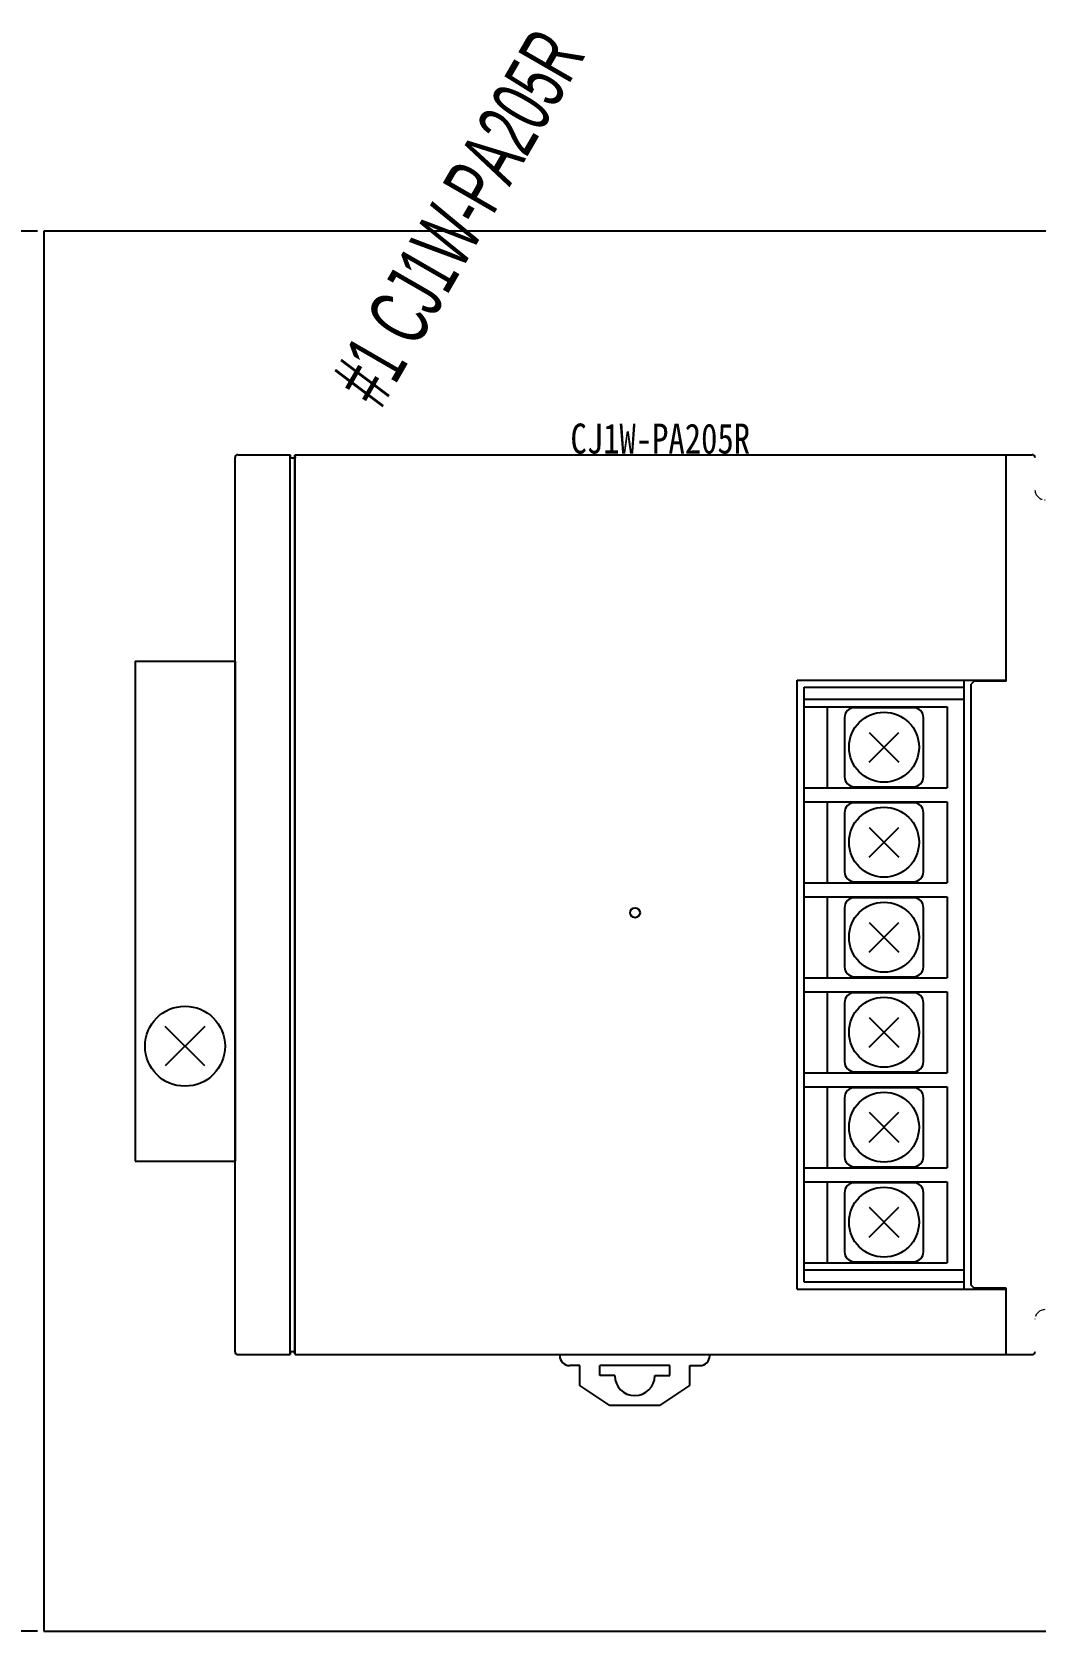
# Model space of a CAD drawing. Header units: millimetres. Extents: x 336 to 12810, y -1577 to 4105.
# Drawn here: x 6267.6 to 6367.9, y 1552.8 to 1712.7 of the extents above; entities that cross this region are included whole.
import ezdxf
from ezdxf.enums import TextEntityAlignment as Align

# ---------------------------------------------------------------- set-up
doc = ezdxf.new("R2010")
doc.units = ezdxf.units.MM
doc.linetypes.add('PHANTOM', pattern=[2.5, 1.25, -0.25, 0.25, -0.25, 0.25, -0.25])
doc.layers.add('Z_OM_GAIKEI', color=7, linetype='Continuous')
doc.layers.add('Z_OM_PHANTOM', color=3, linetype='PHANTOM', lineweight=13)
doc.styles.get("Standard").update_dxf_attribs({"font": ''})
doc.styles.add('样式 8', font='arial.ttf', dxfattribs={"width": 0.6, "height": 2.5})
doc.styles.get('Standard').set_extended_font_data('SimSun')
doc.dimstyles.new('ISO-25', dxfattribs={"dimtxt": 2.5, "dimasz": 2.5, "dimexe": 1.25, "dimexo": 0.625, "dimtad": 1, "dimtxsty": 'Standard', "dimcen": 2.5, "dimadec": 0, "dimazin": 0, "dimtfac": 1, "dimtmove": 0, "dimatfit": 3, "dimfxl": 1, "dimarcsym": 0})

# ---------------------------------------------------------------- blocks, each defined once
blk = doc.blocks.new('*D890')
at = {"color": 0, "lineweight": -2}
for p, q in [((6268.21, 1692.79), (6254.8, 1692.79)), ((6256.05, 1690.29), (6256.05, 1555.29)), ((6268.21, 1552.79), (6254.8, 1552.79))]:
    blk.add_line(p, q, dxfattribs=at)
at = {"color": 0}
for points in [[(6256.47, 1690.29), (6255.64, 1690.29), (6256.05, 1692.79)], [(6255.64, 1555.29), (6256.47, 1555.29), (6256.05, 1552.79)]]:
    blk.add_solid(points, dxfattribs=at)
at = {"layer": 'Defpoints', "color": 0}
for p in [(6268.84, 1692.79), (6256.05, 1552.79), (6268.84, 1552.79)]:
    blk.add_point(p, dxfattribs=at)
at = {"color": 0, "insert": (6247.93, 1622.79), "char_height": 2.5, "attachment_point": 5, "rotation": 90}
blk.add_mtext('{\\H6x;140}', dxfattribs=at)

msp = doc.modelspace()

# ---------------------------------------------------------------- linework, layer by layer
for p, q in [((7328.84, 1692.792), (6268.84, 1692.792)), ((6268.84, 1692.792), (6268.84, 1552.792)), ((6268.84, 1692.792), (6268.84, 1692.792)), ((6268.84, 1552.792), (7328.84, 1552.792))]:
    msp.add_line(p, q)
at = {"layer": 'Z_OM_GAIKEI'}
for p, q in [((6287.944, 1580.723), (6287.944, 1670.138)), ((6288.241, 1670.43), (6293.444, 1670.43)), ((6293.444, 1670.43), (6293.445, 1670.343)), ((6293.444, 1580.43), (6293.444, 1670.43)), ((6293.444, 1670.13), (6293.445, 1670.343)), ((6293.445, 1670.343), (6293.446, 1670.13)), ((6293.446, 1580.73), (6293.446, 1670.43)), ((6293.446, 1670.13), (6293.941, 1670.13)), ((6293.941, 1670.13), (6293.943, 1670.343)), ((6293.941, 1580.73), (6293.941, 1670.13)), ((6293.943, 1670.343), (6293.944, 1670.43)), ((6293.943, 1670.343), (6293.944, 1670.13)), ((6293.944, 1670.43), (6367.644, 1670.43)), ((6293.944, 1580.73), (6293.944, 1670.13)), ((6325.987, 1670.43), (6326.044, 1670.43)), ((6365.044, 1670.13), (6365.044, 1670.43)), ((6365.044, 1670.13), (6365.044, 1670.43)), ((6365.044, 1647.88), (6365.044, 1670.13)), ((6365.044, 1647.78), (6365.044, 1670.13)), ((6277.944, 1649.78), (6277.944, 1599.78)), ((6277.944, 1649.78), (6287.944, 1649.78)), ((6287.944, 1649.78), (6287.944, 1599.78)), ((6344.144, 1647.88), (6365.044, 1647.88)), ((6344.144, 1586.98), (6344.144, 1647.88)), ((6344.844, 1647.18), (6360.844, 1647.18)), ((6344.844, 1587.68), (6344.844, 1647.18)), ((6360.844, 1586.98), (6360.844, 1647.88)), ((6361.844, 1647.78), (6361.544, 1647.48)), ((6361.544, 1587.38), (6361.544, 1647.48)), ((6365.044, 1647.78), (6361.844, 1647.78)), ((6344.844, 1645.98), (6360.844, 1645.98)), ((6344.844, 1645.23), (6359.144, 1645.23)), ((6347.144, 1645.23), (6347.144, 1637.13)), ((6348.894, 1644.13), (6348.894, 1638.23)), ((6355.794, 1645.13), (6349.894, 1645.13)), ((6356.794, 1638.23), (6356.794, 1644.13)), ((6359.144, 1645.23), (6359.144, 1637.13)), ((6351.359, 1639.695), (6354.329, 1642.665)), ((6351.359, 1642.665), (6354.329, 1639.695)), ((6344.844, 1637.13), (6359.144, 1637.13)), ((6349.894, 1637.23), (6355.794, 1637.23)), ((6344.844, 1635.73), (6359.144, 1635.73)), ((6347.144, 1635.73), (6347.144, 1627.63)), ((6348.894, 1634.63), (6348.894, 1628.73)), ((6355.794, 1635.63), (6349.894, 1635.63)), ((6356.794, 1628.73), (6356.794, 1634.63)), ((6359.144, 1635.73), (6359.144, 1627.63)), ((6351.359, 1630.195), (6354.329, 1633.165)), ((6351.359, 1633.165), (6354.329, 1630.195)), ((6344.844, 1627.63), (6359.144, 1627.63)), ((6349.894, 1627.73), (6355.794, 1627.73)), ((6344.844, 1626.23), (6359.144, 1626.23)), ((6347.144, 1626.23), (6347.144, 1618.13)), ((6348.894, 1625.13), (6348.894, 1619.23)), ((6355.794, 1626.13), (6349.894, 1626.13)), ((6356.794, 1619.23), (6356.794, 1625.13)), ((6359.144, 1626.23), (6359.144, 1618.13)), ((6351.359, 1620.695), (6354.329, 1623.665)), ((6351.359, 1623.665), (6354.329, 1620.695)), ((6344.844, 1618.13), (6359.144, 1618.13)), ((6349.894, 1618.23), (6355.794, 1618.23)), ((6344.844, 1616.73), (6359.144, 1616.73)), ((6347.144, 1616.73), (6347.144, 1608.63)), ((6348.894, 1615.63), (6348.894, 1609.73)), ((6355.794, 1616.63), (6349.894, 1616.63)), ((6356.794, 1609.73), (6356.794, 1615.63)), ((6359.144, 1616.73), (6359.144, 1608.63)), ((6351.359, 1611.195), (6354.329, 1614.165)), ((6351.359, 1614.165), (6354.329, 1611.195)), ((6284.924, 1609.3), (6280.964, 1613.26)), ((6284.924, 1613.26), (6280.964, 1609.3)), ((6344.844, 1608.63), (6359.144, 1608.63)), ((6344.844, 1607.23), (6359.144, 1607.23)), ((6347.144, 1607.23), (6347.144, 1599.13)), ((6349.894, 1608.73), (6355.794, 1608.73)), ((6359.144, 1607.23), (6359.144, 1599.13)), ((6348.894, 1606.13), (6348.894, 1600.23)), ((6355.794, 1607.13), (6349.894, 1607.13)), ((6356.794, 1600.23), (6356.794, 1606.13)), ((6351.359, 1601.695), (6354.329, 1604.665)), ((6351.359, 1604.665), (6354.329, 1601.695)), ((6277.944, 1599.78), (6287.944, 1599.78)), ((6349.894, 1599.23), (6355.794, 1599.23)), ((6344.844, 1599.13), (6359.144, 1599.13)), ((6344.844, 1597.73), (6359.144, 1597.73)), ((6347.144, 1597.73), (6347.144, 1589.63)), ((6355.794, 1597.63), (6349.894, 1597.63)), ((6359.144, 1597.73), (6359.144, 1589.63)), ((6348.894, 1596.63), (6348.894, 1590.73)), ((6356.794, 1590.73), (6356.794, 1596.63)), ((6351.359, 1592.195), (6354.329, 1595.165)), ((6351.359, 1595.165), (6354.329, 1592.195)), ((6344.844, 1589.63), (6359.144, 1589.63)), ((6349.894, 1589.73), (6355.794, 1589.73)), ((6360.844, 1588.88), (6344.844, 1588.88)), ((6344.144, 1586.98), (6365.044, 1586.98)), ((6360.844, 1587.68), (6344.844, 1587.68)), ((6361.844, 1587.08), (6361.544, 1587.38)), ((6365.044, 1587.08), (6361.844, 1587.08)), ((6365.044, 1580.43), (6365.044, 1587.08)), ((6365.044, 1580.73), (6365.044, 1586.98)), ((6288.241, 1580.43), (6293.444, 1580.43)), ((6291.984, 1580.43), (6292.098, 1580.43)), ((6292.098, 1580.43), (6293.444, 1580.43)), ((6293.444, 1580.73), (6293.445, 1580.43)), ((6293.444, 1580.43), (6293.445, 1580.518)), ((6293.445, 1580.518), (6293.446, 1580.73)), ((6293.446, 1580.73), (6293.941, 1580.73)), ((6293.941, 1580.73), (6293.943, 1580.518)), ((6293.943, 1580.518), (6293.944, 1580.73)), ((6293.943, 1580.518), (6293.944, 1580.43)), ((6293.944, 1580.43), (6367.652, 1580.43)), ((6320.421, 1580.33), (6320.421, 1580.43)), ((6335.421, 1580.33), (6335.421, 1580.43)), ((6365.044, 1580.43), (6365.044, 1580.73)), ((6365.044, 1580.43), (6365.044, 1580.73)), ((6322.421, 1579.33), (6321.421, 1579.33)), ((6322.421, 1577.33), (6322.421, 1579.33)), ((6324.421, 1578.33), (6324.421, 1579.33)), ((6331.421, 1579.33), (6324.421, 1579.33)), ((6331.421, 1578.33), (6331.421, 1579.33)), ((6333.421, 1577.33), (6333.421, 1579.33)), ((6333.421, 1579.33), (6334.421, 1579.33)), ((6325.421, 1575.33), (6322.421, 1577.33)), ((6325.921, 1578.33), (6324.421, 1578.33)), ((6329.921, 1578.33), (6331.421, 1578.33)), ((6330.421, 1575.33), (6333.421, 1577.33)), ((6330.421, 1575.33), (6325.421, 1575.33))]:
    msp.add_line(p, q, dxfattribs=at)
for centre, radius in [((6352.844, 1641.18), 3.5), ((6352.844, 1631.68), 3.5), ((6327.944, 1624.63), 0.5), ((6352.844, 1622.18), 3.5), ((6282.944, 1611.28), 4), ((6352.844, 1612.68), 3.5), ((6352.844, 1603.18), 3.5), ((6352.844, 1593.68), 3.5)]:
    msp.add_circle(centre, radius, dxfattribs=at)
for centre, radius, start, end in [((6288.244, 1670.13), 0.3, 90.51713, 178.49299), ((6367.644, 1670.13), 0.3, 0.00729, 89.99335), ((6349.894, 1644.13), 1, 90, 180.00001), ((6355.794, 1644.13), 1, 0, 90), ((6349.894, 1638.23), 1, 180.00001, 270), ((6355.794, 1638.23), 1, 270, 0), ((6349.894, 1634.63), 1, 90, 180.00001), ((6355.794, 1634.63), 1, 0, 90), ((6349.894, 1628.73), 1, 180.00001, 270), ((6355.794, 1628.73), 1, 270, 0), ((6349.894, 1625.13), 1, 90, 180.00001), ((6355.794, 1625.13), 1, 0, 90), ((6349.894, 1619.23), 1, 180.00001, 270), ((6355.794, 1619.23), 1, 270, 0), ((6349.894, 1615.63), 1, 90, 180.00001), ((6355.794, 1615.63), 1, 0, 90), ((6349.894, 1609.73), 1, 180.00001, 270), ((6355.794, 1609.73), 1, 270, 0), ((6349.894, 1606.13), 1, 90, 180.00001), ((6355.794, 1606.13), 1, 0, 90), ((6349.894, 1600.23), 1, 180.00001, 270), ((6355.794, 1600.23), 1, 270, 0), ((6349.894, 1596.63), 1, 90, 180.00001), ((6355.794, 1596.63), 1, 0, 90), ((6349.894, 1590.73), 1, 180.00001, 270), ((6355.794, 1590.73), 1, 270, 0), ((6288.244, 1580.73), 0.3, 181.50701, 269.48291), ((6321.421, 1580.33), 1, 180.00001, 270), ((6334.421, 1580.33), 1, 270, 0), ((6367.644, 1580.73), 0.3, 270.00699, 359.9921), ((6327.921, 1578.33), 2, 180.00001, 0)]:
    msp.add_arc(centre, radius, start, end, dxfattribs=at)
at = {"layer": 'Z_OM_PHANTOM'}
for centre, start, end in [((6368.935, 1666.93), 182.1937, 270.52279), ((6368.935, 1583.93), 89.73858, 177.8063)]:
    msp.add_arc(centre, 1, start, end, dxfattribs=at)

# ---------------------------------------------------------------- texts
at = {"lineweight": 0, "style": '样式 8', "width": 0.6}
msp.add_text('#1 CJ1W-PA205R', height=6, rotation=60, dxfattribs=at).set_placement((6302.543, 1674.904))
at = {"lineweight": 0, "width": 0.8}
msp.add_attdef('CJ1W-PA205R', text='', height=3, dxfattribs=at).set_placement((6330.47, 1672.048), align=Align.MIDDLE)

# ---------------------------------------------------------------- dimensions: what is measured, and where the dimension line sits
dim = msp.add_linear_dim(base=(6256.054, 1552.792), p1=(6268.84, 1692.792), p2=(6268.84, 1552.792), angle=90, text='{\\H6x;<>}', dimstyle='ISO-25')
dim.commit()
dim.dimension.update_dxf_attribs({"geometry": '*D890', "text_midpoint": (6247.929, 1622.792)})

doc.saveas('drawing.dxf')
